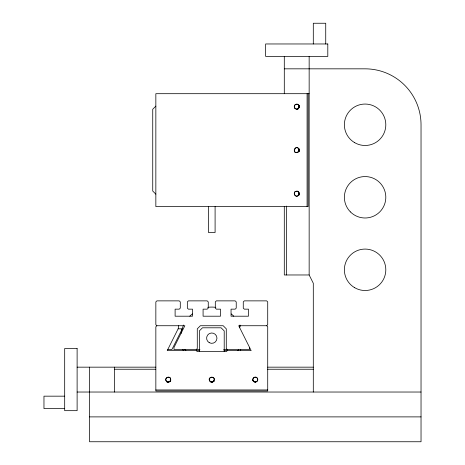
<?xml version="1.0" encoding="UTF-8"?>
<svg xmlns="http://www.w3.org/2000/svg" width="465" height="465" viewBox="0 0 465 465"><rect width="100%" height="100%" fill="white"/><g stroke="black" fill="none" stroke-linecap="round" stroke-linejoin="round"><path stroke-width="0.7" d="M299.071 151.061C297.35 140.372 289.573 156.804 298.879 151.392M170.428 380.841C172.463 373.895 161.285 378.527 167.632 381.998M299.129 150.788L298.722 151.91A3.522 3.522 0 0 0 298.722 148.387L299.193 150.149A2.488 2.488 0 0 1 295.484 152.299A2.488 2.488 0 0 1 295.484 147.992A2.488 2.488 0 0 1 299.21 150.149M299.129 194.3A2.488 2.488 0 0 1 294.967 195.41A2.488 2.488 0 0 1 296.083 191.255A2.488 2.488 0 0 1 299.129 194.3C295.659 200.648 291.026 189.464 297.966 191.499M298.158 108.612L299.071 107.031L299.071 105.212A3.522 3.522 0 0 1 296.583 109.525C300.756 109.13 299.222 102.544 295.484 104.486C292.654 105.979 295.263 110.496 297.966 108.793M155.845 106.119L152.735 109.263L152.735 191.034L155.845 194.172M199.933 349.558L173.974 349.558L173.974 347.483L184.849 325.733L156.879 325.733L155.845 326.767L155.845 390.989L267.718 390.989L267.718 326.767L266.683 325.733L238.714 325.733L251.147 350.593L224.014 350.593M196.242 349.558L197.282 348.518L197.282 328.836L200.386 325.733L223.177 325.733L226.286 328.836L226.286 348.518L227.321 349.558M227.321 350.593L226.286 351.627L197.282 351.627L196.242 350.593M237.679 350.593L238.714 349.558M266.683 325.733L267.718 324.692L267.718 301.907L266.683 300.867L244.311 300.867L243.271 301.907L243.271 308.121L244.311 309.155L248.455 309.155L248.455 316.2L231.047 316.2L231.047 309.155L235.191 309.155L236.232 308.121L236.232 301.907L235.191 300.867L216.341 300.867L215.307 301.907L215.307 308.121L216.341 309.155L220.486 309.155L220.486 316.2L203.083 316.2L203.083 309.155L207.221 309.155L208.262 308.121L208.262 301.907L207.221 300.867L188.371 300.867L187.337 301.907L187.337 308.121L188.371 309.155L192.516 309.155L192.516 316.2L175.113 316.2L175.113 309.155L179.257 309.155L180.292 308.121L180.292 301.907L179.257 300.867L156.879 300.867L155.845 301.907L155.845 324.692L156.879 325.733M170.248 381.033L168.667 381.945M213.028 381.748C218.602 374.993 204.007 376.912 211.139 381.998M212.424 381.998L214.272 381.033A3.522 3.522 0 0 1 210.023 381.591L212.691 381.945M167.755 382.061L169.516 381.748L170.806 380.3A3.522 3.522 0 0 1 166.848 381.945L168.272 382.085M284.295 68.832L365.095 68.832A55.94 55.94 0 0 1 421.034 124.765L421.034 441.75L89.547 441.75L89.547 367.164M309.155 93.692L155.845 93.692L155.845 206.605L308.121 206.605L308.121 93.692M313.3 392.03L313.3 283.261L309.155 274.972L284.295 274.972L284.295 206.605M178.124 328.819L182.268 328.819L171.899 349.558L167.755 349.558M223.63 349.558L249.595 349.558L249.595 347.483M199.555 350.593L167.237 350.593L178.636 327.802L178.636 325.733M77.114 367.164L155.845 367.164M267.718 367.164L313.3 367.164M114.407 369.239L155.781 369.239M267.567 369.239L313.3 369.239M155.845 389.955L267.718 389.955M77.114 392.03L421.034 392.03M64.687 396.168L43.966 396.168L43.966 408.601L64.687 408.601M89.547 416.89L421.034 416.89M253.315 381.033L255.808 382.061A3.522 3.522 0 0 1 252.757 380.3C253.89 383.735 259.261 381.469 257.441 378.353C255.953 375.528 251.437 378.132 253.134 380.841M184.849 349.558L185.884 350.593M298.158 191.679L299.193 194.172M325.733 43.966L325.733 23.25L313.3 23.25L313.3 43.966M309.155 56.399L309.155 274.972M307.086 93.692L307.086 206.605M286.364 206.082L286.364 274.972M284.295 56.399L284.295 93.692M239.754 325.733L239.754 327.802M224.211 351.627L224.211 330.911L221.108 327.802L202.461 327.802L199.351 330.911L199.351 351.627M215.097 206.605L215.097 232.5L208.465 232.5L208.465 206.605M114.407 367.164L114.407 392.03M240.748 349.418A31.079 31.079 0 0 1 240.225 350.68M183.338 350.68A31.079 31.079 0 0 1 182.815 349.418M181.065 333.428A31.079 31.079 0 0 1 183.623 325.023M189.807 316.188A31.079 31.079 0 0 1 192.33 313.927M207.727 307.348A31.079 31.079 0 0 1 215.841 307.348M231.239 313.927A31.079 31.079 0 0 1 233.756 316.188M239.946 325.023A31.079 31.079 0 0 1 240.492 326.267M299.21 193.655L299.071 195.085A3.522 3.522 0 0 0 297.431 191.121L298.879 192.411L299.21 193.655M327.802 43.966L265.649 43.966L265.649 56.399L327.802 56.399L327.802 43.966M77.114 348.518L64.687 348.518L64.687 410.671L77.114 410.671L77.114 348.518M209.192 342.647A5.179 5.179 0 0 0 216.963 338.16A5.179 5.179 0 0 0 209.192 333.678A5.179 5.179 0 0 0 209.192 342.647M354.737 287.736A20.716 20.716 0 0 0 385.811 269.793A20.716 20.716 0 0 0 354.737 251.85A20.716 20.716 0 0 0 354.737 287.736M350.447 211.93A20.716 20.716 0 0 0 385.107 202.641A20.716 20.716 0 0 0 359.73 177.27A20.716 20.716 0 0 0 350.447 211.93M354.737 142.709A20.716 20.716 0 0 0 385.811 124.765A20.716 20.716 0 0 0 354.737 106.828A20.716 20.716 0 0 0 354.737 142.709M294.967 108.397A2.488 2.488 0 0 0 299.129 107.281A2.488 2.488 0 0 0 296.083 104.236A2.488 2.488 0 0 0 294.967 108.397M167.034 381.748A2.488 2.488 0 0 0 170.76 379.597A2.488 2.488 0 0 0 167.034 377.446A2.488 2.488 0 0 0 167.034 381.748M210.54 381.748A2.488 2.488 0 0 0 214.266 379.597A2.488 2.488 0 0 0 210.54 377.446A2.488 2.488 0 0 0 210.54 381.748M254.047 381.748A2.488 2.488 0 0 0 257.779 379.597A2.488 2.488 0 0 0 254.047 377.446A2.488 2.488 0 0 0 254.047 381.748"/></g></svg>
